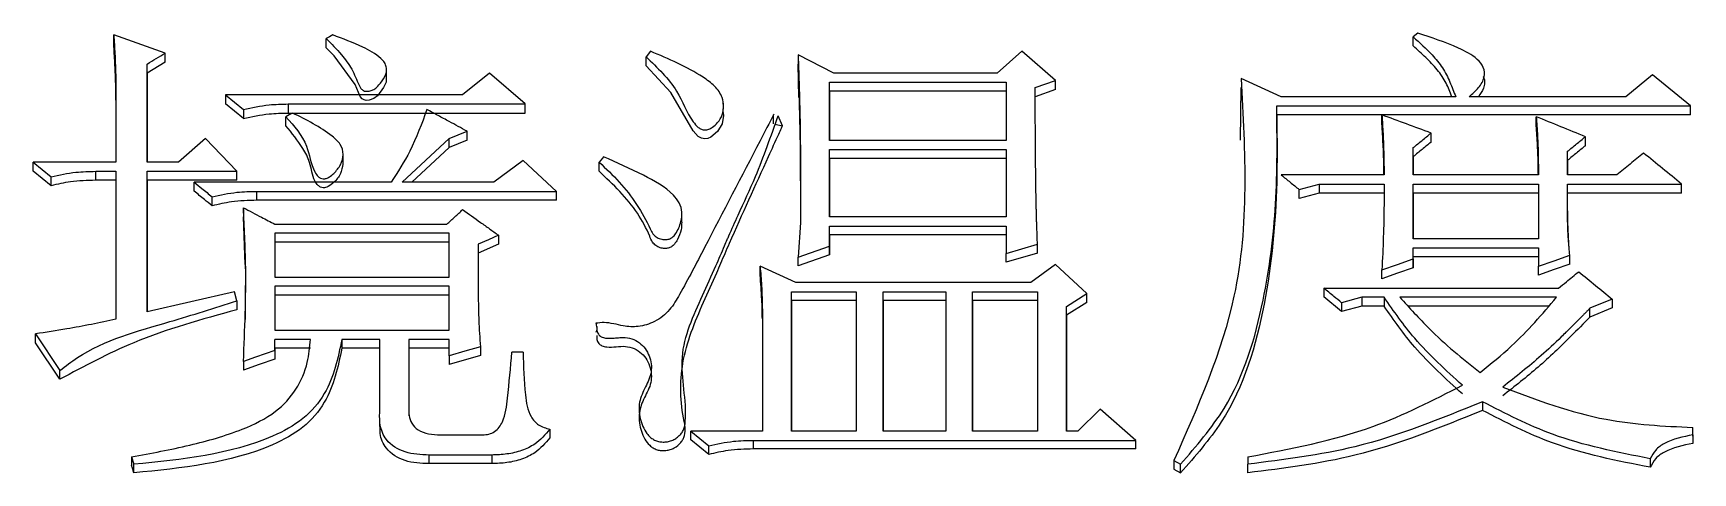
# Model space of a CAD drawing. Header units: millimetres. Extents: x 2003 to 4439, y 563 to 2285.
# Drawn here: x 2510.87 to 2518.9, y 2070.72 to 2072.84 of the extents above; entities that cross this region are included whole.
import ezdxf

# ---------------------------------------------------------------- set-up
doc = ezdxf.new("R2010")
doc.units = ezdxf.units.MM

msp = doc.modelspace()

# ---------------------------------------------------------------- linework, layer by layer
at = {"color": 7, "linetype": 'Continuous', "lineweight": 25}
for p, q in [((2511.5102, 2072.7483), (2511.2614, 2072.8361)), ((2511.2614, 2072.7918), (2511.2614, 2072.8361)), ((2517.5679, 2072.8449), (2517.5463, 2072.8273)), ((2512.2891, 2072.7743), (2512.2891, 2072.8186)), ((2513.8576, 2072.7571), (2513.836, 2072.7307)), ((2515.6533, 2072.7571), (2515.5343, 2072.6517)), ((2515.8155, 2072.6165), (2515.6533, 2072.7571)), ((2517.5463, 2072.7831), (2517.5463, 2072.8273)), ((2511.5102, 2072.7041), (2511.4237, 2072.6515)), ((2511.4237, 2072.2203), (2511.4237, 2072.6956)), ((2511.4237, 2072.6515), (2511.4237, 2072.6956)), ((2511.5102, 2072.7041), (2511.5102, 2072.7483)), ((2513.836, 2072.6866), (2513.836, 2072.7307)), ((2514.7446, 2072.6516), (2514.5715, 2072.7395)), ((2514.5715, 2072.7395), (2514.5715, 2072.6954)), ((2514.5756, 2072.534), (2514.5715, 2072.6954)), ((2517.8851, 2072.6791), (2517.8851, 2072.6795)), ((2511.4237, 2072.6515), (2511.4237, 2072.2203)), ((2512.5811, 2072.6162), (2512.5811, 2072.6606)), ((2513.0788, 2072.6516), (2512.9489, 2072.5461)), ((2513.2518, 2072.5021), (2513.0788, 2072.6516)), ((2514.723, 2072.6077), (2515.5775, 2072.6077)), ((2514.723, 2072.326), (2514.723, 2072.6077)), ((2514.723, 2072.5637), (2514.723, 2072.6077)), ((2515.5343, 2072.6517), (2514.7446, 2072.6516)), ((2515.5775, 2072.6077), (2515.5776, 2072.326)), ((2515.7182, 2072.5813), (2515.8155, 2072.6165)), ((2515.8155, 2072.5725), (2515.8155, 2072.6165)), ((2516.9081, 2072.5373), (2516.7134, 2072.6253)), ((2518.7038, 2072.6429), (2518.5739, 2072.5373)), ((2518.8876, 2072.4934), (2518.7038, 2072.6429)), ((2511.2723, 2072.5637), (2511.2723, 2072.2203)), ((2511.2723, 2072.5198), (2511.2723, 2072.5637)), ((2511.8023, 2072.5461), (2511.8888, 2072.4757)), ((2512.9489, 2072.5461), (2511.8023, 2072.5461)), ((2511.8023, 2072.5461), (2511.8023, 2072.5022)), ((2514.2092, 2072.5019), (2514.2092, 2072.513)), ((2514.723, 2072.5637), (2514.723, 2072.326)), ((2515.5776, 2072.5637), (2514.723, 2072.5637)), ((2515.8155, 2072.5725), (2515.7182, 2072.5374)), ((2516.7108, 2072.3266), (2516.7134, 2072.5813)), ((2517.7518, 2072.5373), (2516.9081, 2072.5373)), ((2518.5739, 2072.5373), (2517.8167, 2072.5373)), ((2511.8889, 2072.4319), (2511.8023, 2072.5022)), ((2511.8888, 2072.4757), (2511.8889, 2072.4319)), ((2512.0944, 2072.3968), (2512.0944, 2072.4405)), ((2512.1052, 2072.5021), (2513.2518, 2072.5021)), ((2512.1052, 2072.5021), (2512.1052, 2072.4583)), ((2512.1052, 2072.4583), (2513.2518, 2072.4583)), ((2513.2518, 2072.4583), (2513.2518, 2072.5021)), ((2514.2092, 2072.4691), (2514.2092, 2072.4789)), ((2514.4958, 2072.3968), (2514.4742, 2072.4449)), ((2516.8864, 2072.4933), (2518.8876, 2072.4934)), ((2516.8864, 2072.4495), (2516.8864, 2072.4933)), ((2518.8876, 2072.4495), (2516.8864, 2072.4495)), ((2517.3949, 2072.4056), (2517.3949, 2072.4493)), ((2518.1413, 2072.3968), (2518.1413, 2072.4405)), ((2518.8876, 2072.4495), (2518.8876, 2072.4934)), ((2512.884, 2072.3348), (2512.9706, 2072.3701)), ((2512.9706, 2072.3264), (2512.9706, 2072.3701)), ((2514.4591, 2072.4042), (2514.4958, 2072.3968)), ((2517.6328, 2072.3176), (2517.6328, 2072.3613)), ((2511.705, 2072.3348), (2511.5752, 2072.2203)), ((2511.8564, 2072.1762), (2511.705, 2072.3348)), ((2512.6569, 2072.1232), (2512.884, 2072.3348)), ((2512.884, 2072.2912), (2512.7035, 2072.1232)), ((2512.884, 2072.2912), (2512.884, 2072.3348)), ((2512.9706, 2072.3264), (2512.884, 2072.2912)), ((2515.5776, 2072.326), (2514.723, 2072.326)), ((2514.723, 2072.282), (2515.5776, 2072.282)), ((2514.723, 2071.9555), (2514.723, 2072.282)), ((2514.723, 2072.2384), (2514.723, 2072.282)), ((2515.5776, 2072.282), (2515.5776, 2071.9555)), ((2516.8881, 2072.2917), (2516.8881, 2072.3357)), ((2517.5463, 2072.1586), (2517.5463, 2072.2908)), ((2517.5463, 2072.2472), (2517.5463, 2072.2908)), ((2518.2927, 2072.1586), (2518.2927, 2072.2732)), ((2518.2927, 2072.2296), (2518.2927, 2072.2732)), ((2518.3792, 2072.3), (2518.3792, 2072.3437)), ((2510.872, 2072.2203), (2510.9586, 2072.1497)), ((2511.2723, 2072.2203), (2510.872, 2072.2203)), ((2511.5752, 2072.2203), (2511.4237, 2072.2203)), ((2512.371, 2072.2107), (2512.371, 2072.2545)), ((2513.241, 2072.2291), (2513.1004, 2072.1232)), ((2513.4033, 2072.0791), (2513.241, 2072.2291)), ((2513.6089, 2072.1769), (2513.6089, 2072.2203)), ((2514.723, 2072.2384), (2514.723, 2071.9555)), ((2515.5776, 2072.2384), (2514.723, 2072.2384)), ((2517.5463, 2072.2472), (2517.5463, 2072.1586)), ((2518.2927, 2072.2296), (2518.2927, 2072.1586)), ((2510.9586, 2072.1063), (2510.872, 2072.1768)), ((2510.9586, 2072.1063), (2510.9586, 2072.1497)), ((2511.1749, 2072.1762), (2511.2723, 2072.1762)), ((2511.1749, 2072.1327), (2511.1749, 2072.1762)), ((2511.2723, 2072.1327), (2511.1749, 2072.1327)), ((2511.2723, 2072.1762), (2511.2723, 2071.46)), ((2511.4237, 2072.1762), (2511.8564, 2072.1762)), ((2511.4237, 2071.4955), (2511.4237, 2072.1762)), ((2511.4237, 2072.1327), (2511.4237, 2072.1762)), ((2511.4237, 2072.1327), (2511.4237, 2071.4955)), ((2511.8564, 2072.1327), (2511.4237, 2072.1327)), ((2512.6028, 2072.1232), (2511.6509, 2072.1232)), ((2511.6509, 2072.0799), (2511.6509, 2072.1232)), ((2513.1004, 2072.1232), (2512.6569, 2072.1232)), ((2517.4057, 2072.1586), (2516.9081, 2072.1586)), ((2517.092, 2072.1144), (2517.4057, 2072.1144)), ((2517.092, 2072.1144), (2517.092, 2072.0711)), ((2518.1521, 2072.1586), (2517.5463, 2072.1586)), ((2517.5463, 2072.1144), (2518.1521, 2072.1144)), ((2517.5463, 2071.8495), (2517.5463, 2072.1144)), ((2517.5463, 2072.0711), (2517.5463, 2072.1144)), ((2518.1521, 2072.1144), (2518.1521, 2071.8495)), ((2518.5307, 2072.1586), (2518.2927, 2072.1586)), ((2518.2927, 2072.1144), (2518.8444, 2072.1145)), ((2511.7374, 2072.0094), (2511.7374, 2072.0526)), ((2511.9538, 2072.0791), (2513.4033, 2072.0791)), ((2511.9538, 2072.0358), (2511.9538, 2072.0791)), ((2513.4033, 2072.0358), (2511.9538, 2072.0358)), ((2513.4033, 2072.0358), (2513.4033, 2072.0791)), ((2516.9946, 2072.0447), (2516.9946, 2072.088)), ((2517.092, 2072.0711), (2516.9946, 2072.0447)), ((2517.4057, 2072.0711), (2517.092, 2072.0711)), ((2517.5463, 2072.0711), (2517.5463, 2071.8495)), ((2518.1521, 2072.0711), (2517.5463, 2072.0711)), ((2518.8444, 2072.0711), (2518.2927, 2072.0711)), ((2511.8889, 2071.9997), (2511.8889, 2071.9565)), ((2511.8977, 2071.7248), (2511.8889, 2071.9565)), ((2514.0097, 2071.9298), (2514.0097, 2071.9734)), ((2515.5776, 2071.9555), (2514.723, 2071.9555)), ((2512.0403, 2071.9202), (2512.8732, 2071.9202)), ((2512.0403, 2071.876), (2512.0403, 2071.6637)), ((2512.884, 2071.876), (2512.0403, 2071.876)), ((2512.0403, 2071.876), (2512.0403, 2071.833)), ((2512.8841, 2071.6637), (2512.884, 2071.876)), ((2514.5824, 2071.929), (2514.5715, 2071.7611)), ((2514.723, 2071.9114), (2515.5776, 2071.9114)), ((2514.723, 2071.8141), (2514.723, 2071.9114)), ((2514.723, 2071.8683), (2514.723, 2071.9114)), ((2515.5776, 2071.9114), (2515.5776, 2071.7788)), ((2512.0403, 2071.833), (2512.0403, 2071.6637)), ((2512.884, 2071.833), (2512.0403, 2071.833)), ((2513.122, 2071.8241), (2513.0247, 2071.78)), ((2513.0247, 2071.823), (2513.0247, 2071.5486)), ((2513.0247, 2071.823), (2513.0247, 2071.78)), ((2513.122, 2071.8672), (2513.122, 2071.8241)), ((2514.5715, 2071.7611), (2514.723, 2071.8141)), ((2514.723, 2071.8683), (2514.723, 2071.7712)), ((2515.5776, 2071.8683), (2514.723, 2071.8683)), ((2514.723, 2071.7712), (2514.723, 2071.8141)), ((2515.5776, 2071.7788), (2515.729, 2071.823)), ((2515.729, 2071.78), (2515.729, 2071.823)), ((2518.1521, 2071.8495), (2517.5463, 2071.8495)), ((2517.5463, 2071.8053), (2518.1521, 2071.8053)), ((2517.5463, 2071.7522), (2517.5463, 2071.8053)), ((2517.5463, 2071.7624), (2517.5463, 2071.8053)), ((2518.1521, 2071.8053), (2518.1521, 2071.7169)), ((2513.0247, 2071.78), (2513.0247, 2071.5486)), ((2514.5607, 2071.6372), (2514.3877, 2071.7168)), ((2514.3877, 2071.674), (2514.3877, 2071.7168)), ((2514.5716, 2071.7182), (2514.5715, 2071.7611)), ((2514.723, 2071.7712), (2514.5716, 2071.7182)), ((2515.729, 2071.78), (2515.5776, 2071.7358)), ((2515.5776, 2071.7358), (2515.5776, 2071.7788)), ((2515.8155, 2071.7257), (2515.6966, 2071.6372)), ((2515.967, 2071.5841), (2515.8155, 2071.7257)), ((2517.5463, 2071.7094), (2517.5463, 2071.7624)), ((2518.1521, 2071.7624), (2517.5463, 2071.7624)), ((2517.5463, 2071.7522), (2517.5463, 2071.7094)), ((2518.1521, 2071.674), (2518.1521, 2071.7169)), ((2518.3035, 2071.727), (2518.3035, 2071.7699)), ((2512.0403, 2071.6637), (2512.8841, 2071.6637)), ((2515.6966, 2071.6372), (2514.5607, 2071.6372)), ((2517.3949, 2071.6563), (2517.3949, 2071.6992)), ((2511.8456, 2071.5929), (2511.4237, 2071.4955)), ((2511.8564, 2071.5486), (2511.8456, 2071.5929)), ((2512.0403, 2071.6195), (2512.0403, 2071.4068)), ((2512.8841, 2071.6195), (2512.0403, 2071.6195)), ((2512.0403, 2071.6195), (2512.0403, 2071.5768)), ((2512.0403, 2071.5768), (2512.0403, 2071.4068)), ((2512.8841, 2071.5768), (2512.0403, 2071.5768)), ((2512.8841, 2071.4068), (2512.8841, 2071.6195)), ((2514.5391, 2071.5929), (2514.8528, 2071.5929)), ((2514.5391, 2070.9184), (2514.5391, 2071.5929)), ((2514.5391, 2071.5502), (2514.5391, 2071.5929)), ((2514.5391, 2071.5502), (2514.5391, 2070.9184)), ((2514.8528, 2071.5502), (2514.5391, 2071.5502)), ((2514.8528, 2071.5929), (2514.8528, 2070.9184)), ((2514.9826, 2071.5929), (2515.2855, 2071.5929)), ((2514.9826, 2070.9184), (2514.9826, 2071.5929)), ((2514.9826, 2071.5502), (2514.9826, 2071.5929)), ((2514.9826, 2071.5502), (2514.9826, 2070.9184)), ((2515.2855, 2071.5502), (2514.9826, 2071.5502)), ((2515.2855, 2071.5929), (2515.2855, 2070.9184)), ((2515.4153, 2071.5929), (2515.729, 2071.5929)), ((2515.4153, 2070.9184), (2515.4153, 2071.5929)), ((2515.4153, 2071.5503), (2515.4153, 2071.5929)), ((2515.4153, 2071.5503), (2515.4153, 2070.9184)), ((2515.729, 2071.5503), (2515.4153, 2071.5503)), ((2515.729, 2071.5929), (2515.729, 2070.9184)), ((2515.8696, 2071.5221), (2515.967, 2071.5841)), ((2515.967, 2071.5414), (2515.967, 2071.5841)), ((2517.1136, 2071.6106), (2518.2494, 2071.6106)), ((2517.1136, 2071.6106), (2517.1136, 2071.5679)), ((2517.2002, 2071.4972), (2517.1136, 2071.5679)), ((2517.2975, 2071.5664), (2517.2002, 2071.5398)), ((2517.4057, 2071.5664), (2517.2975, 2071.5664)), ((2517.2975, 2071.5664), (2517.2975, 2071.5237)), ((2517.4057, 2071.5664), (2517.4057, 2071.5237)), ((2518.2386, 2071.5664), (2517.4814, 2071.5664)), ((2518.5091, 2071.5575), (2518.4009, 2071.5132)), ((2518.5091, 2071.5575), (2518.5091, 2071.5149)), ((2511.8564, 2071.5486), (2511.8564, 2071.506)), ((2514.3985, 2071.4618), (2514.3985, 2071.5044)), ((2515.967, 2071.5414), (2515.8696, 2071.4795)), ((2515.8696, 2071.4795), (2515.8696, 2071.5221)), ((2517.2002, 2071.5398), (2517.2002, 2071.4972)), ((2517.2975, 2071.5237), (2517.2002, 2071.4972)), ((2517.4057, 2071.5237), (2517.2975, 2071.5237)), ((2518.2019, 2071.5237), (2517.5215, 2071.5237)), ((2518.5091, 2071.5149), (2518.4009, 2071.4707)), ((2518.4009, 2071.4707), (2518.4009, 2071.5132)), ((2510.8829, 2071.3891), (2511.0016, 2071.2121)), ((2510.8829, 2071.3467), (2510.8829, 2071.3891)), ((2512.0403, 2071.4068), (2512.8841, 2071.4068)), ((2511.0016, 2071.1699), (2510.8829, 2071.3467)), ((2512.2134, 2071.3625), (2512.0403, 2071.3625)), ((2512.0403, 2071.3093), (2512.0403, 2071.3625)), ((2512.0403, 2071.3201), (2512.0403, 2071.3625)), ((2512.0403, 2071.3201), (2512.0403, 2071.267)), ((2512.2134, 2071.3201), (2512.0403, 2071.3201)), ((2512.0403, 2071.3093), (2512.0403, 2071.267)), ((2512.5487, 2071.3625), (2512.3648, 2071.3625)), ((2512.3648, 2071.3625), (2512.3648, 2071.3201)), ((2512.5487, 2071.3201), (2512.3648, 2071.3201)), ((2512.5487, 2071.0251), (2512.5487, 2071.3625)), ((2512.8841, 2071.3625), (2512.6893, 2071.3625)), ((2512.6893, 2071.3625), (2512.6893, 2071.034)), ((2512.6893, 2071.3625), (2512.6893, 2071.3201)), ((2512.6893, 2071.3201), (2512.6893, 2070.992)), ((2512.8841, 2071.3201), (2512.6893, 2071.3201)), ((2512.8841, 2071.2827), (2512.8841, 2071.3625)), ((2513.0355, 2071.327), (2513.0355, 2071.2847)), ((2511.8889, 2071.256), (2511.8889, 2071.2138)), ((2513.0355, 2071.2847), (2512.8841, 2071.2404)), ((2512.8841, 2071.2827), (2512.8841, 2071.2404)), ((2513.241, 2071.3004), (2513.1869, 2071.3004)), ((2511.0016, 2071.1699), (2511.0016, 2071.2121)), ((2516.0319, 2071.0251), (2515.9237, 2070.9184)), ((2516.205, 2070.8739), (2516.0319, 2071.0251)), ((2517.8817, 2071.0607), (2517.8817, 2071.0188)), ((2512.5471, 2070.9833), (2512.5471, 2070.9412)), ((2513.3709, 2070.9273), (2513.3709, 2070.8855)), ((2514.0523, 2070.9184), (2514.1389, 2070.8472)), ((2514.3985, 2070.9184), (2514.0523, 2070.9184)), ((2514.8528, 2070.9184), (2514.5391, 2070.9184)), ((2515.2855, 2070.9184), (2514.9826, 2070.9184)), ((2515.729, 2070.9184), (2515.4153, 2070.9184)), ((2515.9237, 2070.9184), (2515.8696, 2070.9184)), ((2518.8985, 2070.9006), (2518.8985, 2070.9362)), ((2518.8985, 2070.8944), (2518.8985, 2070.9362)), ((2512.8408, 2070.9006), (2513.0463, 2070.9006)), ((2514.1389, 2070.8055), (2514.0523, 2070.8766)), ((2514.1389, 2070.8055), (2514.1389, 2070.8472)), ((2514.3552, 2070.8739), (2516.205, 2070.8739)), ((2514.3552, 2070.8322), (2514.3552, 2070.8739)), ((2516.205, 2070.8322), (2514.3552, 2070.8322)), ((2516.205, 2070.8322), (2516.205, 2070.8739)), ((2518.8985, 2070.9006), (2518.8985, 2070.8589)), ((2511.348, 2070.7938), (2511.3588, 2070.7582)), ((2511.348, 2070.7938), (2511.348, 2070.7522)), ((2511.3588, 2070.7166), (2511.3588, 2070.7582)), ((2513.0896, 2070.8027), (2512.7867, 2070.8027)), ((2512.7867, 2070.7611), (2512.7867, 2070.8027)), ((2513.0896, 2070.7611), (2512.7867, 2070.7611)), ((2513.0896, 2070.8027), (2513.0896, 2070.7611)), ((2516.3888, 2070.7761), (2516.4213, 2070.7582)), ((2516.3888, 2070.7761), (2516.3888, 2070.7344)), ((2516.4213, 2070.7166), (2516.4213, 2070.7582)), ((2516.7458, 2070.7939), (2516.7458, 2070.7583)), ((2516.7458, 2070.7167), (2516.7458, 2070.7583)), ((2518.693, 2070.785), (2518.693, 2070.7433)), ((2516.3889, 2070.7344), (2516.4213, 2070.7166))]:
    msp.add_line(p, q, dxfattribs=at)
at = {"color": 7, "linetype": 'Continuous', "lineweight": 25, "flags": 128}
for points in [[(2512.3215, 2072.8361), (2512.3053, 2072.8273), (2512.2891, 2072.8186)], [(2512.5799, 2072.6163), (2512.5796, 2072.6084), (2512.5666, 2072.5817), (2512.5369, 2072.5419), (2512.5192, 2072.5284), (2512.4975, 2072.5205), (2512.4827, 2072.5196), (2512.472, 2072.5219), (2512.4628, 2072.5275), (2512.4537, 2072.5386), (2512.4284, 2072.5965), (2512.3273, 2072.7359), (2512.2891, 2072.7743), (2512.2891, 2072.7743)], [(2514.2076, 2072.4678), (2514.2111, 2072.4467), (2514.2044, 2072.4059), (2514.1822, 2072.3684), (2514.1498, 2072.3412), (2514.1352, 2072.3349), (2514.1204, 2072.3327), (2514.104, 2072.3363), (2514.0888, 2072.3453), (2514.0645, 2072.372), (2513.9554, 2072.5571), (2513.836, 2072.6866), (2513.836, 2072.6866)], [(2512.1268, 2072.4581), (2512.1106, 2072.4493), (2512.0944, 2072.4405)], [(2514.4525, 2072.4055), (2514.4525, 2072.4252), (2514.4525, 2072.4373), (2514.4525, 2072.4493)], [(2510.872, 2072.1768), (2510.872, 2072.1876), (2510.872, 2072.1985), (2510.872, 2072.2094), (2510.872, 2072.2203)], [(2513.6305, 2072.2468), (2513.625, 2072.24), (2513.6169, 2072.2302), (2513.6088, 2072.2203)], [(2511.8564, 2072.1327), (2511.8564, 2072.1437), (2511.8564, 2072.1599), (2511.8564, 2072.1762)], [(2516.9946, 2072.088), (2517.0433, 2072.1012), (2517.092, 2072.1144)], [(2518.8444, 2072.0711), (2518.8444, 2072.0928), (2518.8444, 2072.1145)], [(2513.122, 2071.8672), (2513.0734, 2071.8451), (2513.0247, 2071.823)], [(2517.3949, 2071.6992), (2517.4706, 2071.7257), (2517.5463, 2071.7522)], [(2517.5463, 2071.7094), (2517.4706, 2071.6829), (2517.3949, 2071.6563)], [(2518.1521, 2071.7169), (2518.2278, 2071.7434), (2518.3035, 2071.7699)], [(2518.3035, 2071.727), (2518.2278, 2071.7005), (2518.1521, 2071.674)], [(2512.0403, 2071.3093), (2511.9937, 2071.2929), (2511.9471, 2071.2765), (2511.8889, 2071.256)], [(2513.0355, 2071.327), (2512.9598, 2071.3048), (2512.8841, 2071.2827)], [(2512.0403, 2071.267), (2511.9646, 2071.2404), (2511.8889, 2071.2138)], [(2514.0523, 2070.8766), (2514.0523, 2070.8871), (2514.0523, 2070.8975), (2514.0523, 2070.908), (2514.0523, 2070.9184)]]:
    msp.add_lwpolyline(points, dxfattribs=at)
at = {"color": 7, "linetype": 'Continuous', "lineweight": 25}
for points, knots in [([(2511.2614, 2072.8361), (2511.2635, 2072.8057), (2511.2677, 2072.7452), (2511.271, 2072.6543), (2511.2718, 2072.5939), (2511.2723, 2072.5637)], [0, 0, 0, 0, 0.33558, 0.667724, 1, 1, 1, 1]), ([(2512.2891, 2072.8186), (2512.3142, 2072.7932), (2512.3597, 2072.747), (2512.4163, 2072.6723), (2512.4377, 2072.6145), (2512.4545, 2072.5801), (2512.4634, 2072.5696), (2512.4754, 2072.564), (2512.4896, 2072.5627), (2512.5066, 2072.566), (2512.5271, 2072.5756), (2512.5499, 2072.5991), (2512.5691, 2072.6269), (2512.5827, 2072.6571), (2512.5811, 2072.6813), (2512.5717, 2072.7041), (2512.5369, 2072.7414), (2512.4512, 2072.7868), (2512.37, 2072.8177), (2512.3215, 2072.8361)], [0, 0, 0, 0, 0.133739, 0.243051, 0.352533, 0.371712, 0.391103, 0.40333, 0.418292, 0.440552, 0.463875, 0.498841, 0.561321, 0.592898, 0.624761, 0.654015, 0.68757, 0.813379, 1, 1, 1, 1]), ([(2517.8167, 2072.5373), (2517.8326, 2072.5512), (2517.8638, 2072.5786), (2517.894, 2072.6282), (2517.8898, 2072.6813), (2517.8452, 2072.7335), (2517.7354, 2072.7904), (2517.6345, 2072.8232), (2517.5679, 2072.8449)], [0, 0, 0, 0, 0.119334, 0.235111, 0.326467, 0.420991, 0.617683, 1, 1, 1, 1]), ([(2511.2723, 2072.5198), (2511.2719, 2072.5503), (2511.2713, 2072.611), (2511.2674, 2072.7016), (2511.2634, 2072.7618), (2511.2614, 2072.7918)], [0, 0, 0, 0, 0.335994, 0.667926, 1, 1, 1, 1]), ([(2513.836, 2072.7307), (2513.891, 2072.6781), (2513.9884, 2072.5849), (2514.0351, 2072.4511), (2514.0828, 2072.3921), (2514.1031, 2072.3794), (2514.1212, 2072.375), (2514.1404, 2072.3793), (2514.1618, 2072.3915), (2514.1862, 2072.414), (2514.2071, 2072.4485), (2514.2132, 2072.491), (2514.2056, 2072.5407), (2514.1695, 2072.5911), (2514.056, 2072.6734), (2513.9455, 2072.72), (2513.8576, 2072.7571)], [0, 0, 0, 0, 0.207454, 0.367231, 0.400729, 0.416588, 0.431291, 0.448091, 0.466661, 0.497247, 0.538505, 0.578637, 0.620092, 0.68235, 0.74713, 1, 1, 1, 1]), ([(2517.5463, 2072.8273), (2517.5776, 2072.7988), (2517.629, 2072.7519), (2517.6904, 2072.6788), (2517.7244, 2072.6087), (2517.7427, 2072.5611), (2517.7518, 2072.5373)], [0, 0, 0, 0, 0.3455083, 0.5661755, 0.7836827, 1, 1, 1, 1]), ([(2517.7331, 2072.5373), (2517.7247, 2072.5593), (2517.707, 2072.6053), (2517.6638, 2072.6695), (2517.6071, 2072.7277), (2517.5666, 2072.7646), (2517.5463, 2072.7831)], [0, 0, 0, 0, 0.230715, 0.483743, 0.741016, 1, 1, 1, 1]), ([(2511.4237, 2072.6956), (2511.4381, 2072.7044), (2511.467, 2072.7219), (2511.4958, 2072.7395), (2511.5102, 2072.7483)], [0, 0, 0, 0, 0.499999, 1, 1, 1, 1]), ([(2514.5715, 2072.7395), (2514.5717, 2072.7352), (2514.5719, 2072.7288), (2514.5723, 2072.7181), (2514.5726, 2072.7075), (2514.5731, 2072.6946), (2514.5735, 2072.6818), (2514.5739, 2072.669), (2514.5744, 2072.6561), (2514.5749, 2072.639), (2514.5756, 2072.6176), (2514.5764, 2072.5919), (2514.5772, 2072.5662), (2514.5786, 2072.5149), (2514.5801, 2072.4549), (2514.5811, 2072.3949), (2514.5815, 2072.3648), (2514.5818, 2072.3434), (2514.582, 2072.322), (2514.5823, 2072.2962), (2514.5825, 2072.2705), (2514.5826, 2072.2447), (2514.5827, 2072.219), (2514.5828, 2072.1932), (2514.5829, 2072.1674), (2514.5829, 2072.1417), (2514.5829, 2072.1202), (2514.5829, 2072.103), (2514.5829, 2072.0901), (2514.5828, 2072.0772), (2514.5828, 2072.0643), (2514.5828, 2072.0514), (2514.5827, 2072.0385), (2514.5827, 2072.0256), (2514.5827, 2072.0127), (2514.5826, 2071.9998), (2514.5826, 2071.9869), (2514.5825, 2071.9762), (2514.5825, 2071.9676), (2514.5825, 2071.9611), (2514.5825, 2071.9547), (2514.5824, 2071.9482), (2514.5824, 2071.9428), (2514.5824, 2071.9364), (2514.5824, 2071.9322), (2514.5824, 2071.929)], [0, 0, 0, 0, 0.015876, 0.023814, 0.03969, 0.055566, 0.071442, 0.087319, 0.103195, 0.119071, 0.150823, 0.182575, 0.214327, 0.246079, 0.373089, 0.436594, 0.468346, 0.484222, 0.515974, 0.547726, 0.579478, 0.611231, 0.642983, 0.674735, 0.706487, 0.738239, 0.769992, 0.785868, 0.801744, 0.81762, 0.833496, 0.849372, 0.865248, 0.881124, 0.897, 0.912876, 0.928753, 0.944629, 0.952567, 0.960505, 0.968443, 0.976381, 0.984319, 0.988288, 1, 1, 1, 1]), ([(2516.7134, 2072.6253), (2516.7332, 2072.2696), (2516.7687, 2071.633), (2516.5051, 2071.0384), (2516.3888, 2070.7761)], [0, 0, 0, 0, 0.558854, 1, 1, 1, 1]), ([(2517.885, 2072.6351), (2517.8851, 2072.6349), (2517.8907, 2072.6262), (2517.8927, 2072.6058), (2517.8863, 2072.5716), (2517.8713, 2072.5505), (2517.8619, 2072.5373)], [0, 0, 0, 0, 0.004948, 0.290828, 0.556079, 1, 1, 1, 1]), ([(2514.5756, 2072.5612), (2514.5756, 2072.5612), (2514.5756, 2072.5612), (2514.5756, 2072.5581), (2514.5775, 2072.4767), (2514.5811, 2072.3184), (2514.5822, 2072.1481), (2514.5824, 2072.0526), (2514.5824, 2071.9885), (2514.5824, 2071.9656), (2514.5825, 2071.9629), (2514.5825, 2071.9616)], [0, 0, 0, 0, 0.001371, 0.007493, 0.026011, 0.457333, 0.67247, 0.82057, 0.918915, 0.95847, 1, 1, 1, 1]), ([(2515.729, 2071.823), (2515.7289, 2071.8271), (2515.7284, 2071.8394), (2515.7277, 2071.8599), (2515.7268, 2071.8845), (2515.7261, 2071.9051), (2515.7255, 2071.9215), (2515.7251, 2071.9338), (2515.7248, 2071.9461), (2515.7244, 2071.9584), (2515.7241, 2071.9707), (2515.7238, 2071.983), (2515.7235, 2071.9953), (2515.723, 2072.0199), (2515.7213, 2072.106), (2515.7199, 2072.2044), (2515.7193, 2072.2904), (2515.7192, 2072.3149), (2515.7191, 2072.3272), (2515.719, 2072.3395), (2515.719, 2072.3518), (2515.7189, 2072.364), (2515.7188, 2072.3763), (2515.7188, 2072.3886), (2515.7187, 2072.4009), (2515.7187, 2072.4131), (2515.7186, 2072.4254), (2515.7186, 2072.4377), (2515.7186, 2072.45), (2515.7185, 2072.4622), (2515.7185, 2072.4724), (2515.7185, 2072.4806), (2515.7184, 2072.4868), (2515.7184, 2072.4929), (2515.7184, 2072.499), (2515.7184, 2072.5052), (2515.7184, 2072.5113), (2515.7183, 2072.5174), (2515.7183, 2072.5235), (2515.7183, 2072.5297), (2515.7183, 2072.5358), (2515.7183, 2072.5419), (2515.7183, 2072.5481), (2515.7182, 2072.5542), (2515.7182, 2072.5603), (2515.7182, 2072.5665), (2515.7182, 2072.5735), (2515.7182, 2072.5784), (2515.7182, 2072.5813)], [0, 0, 0, 0, 0.016204, 0.048613, 0.081022, 0.11343, 0.129634, 0.145839, 0.162043, 0.178247, 0.194452, 0.210656, 0.22686, 0.243065, 0.307882, 0.567153, 0.631971, 0.648175, 0.664379, 0.680583, 0.696788, 0.712992, 0.729196, 0.745401, 0.761605, 0.777809, 0.794014, 0.810218, 0.826422, 0.842626, 0.858831, 0.866933, 0.875035, 0.883137, 0.891239, 0.899342, 0.907444, 0.915546, 0.923648, 0.93175, 0.939852, 0.947954, 0.956057, 0.964159, 0.972261, 0.980363, 0.988465, 1, 1, 1, 1]), ([(2511.8888, 2072.4757), (2511.9299, 2072.4847), (2512.0011, 2072.5002), (2512.0742, 2072.5015), (2512.1052, 2072.5021)], [0, 0, 0, 0, 0.576873, 1, 1, 1, 1]), ([(2511.8889, 2072.4319), (2511.9299, 2072.4409), (2512.0011, 2072.4564), (2512.0742, 2072.4577), (2512.1052, 2072.4583)], [0, 0, 0, 0, 0.576909, 1, 1, 1, 1]), ([(2512.0944, 2072.4405), (2512.1339, 2072.3954), (2512.2038, 2072.3155), (2512.2143, 2072.2033), (2512.2463, 2072.1534), (2512.2613, 2072.1425), (2512.2753, 2072.1384), (2512.2906, 2072.1416), (2512.3083, 2072.1509), (2512.3338, 2072.1714), (2512.3602, 2072.2073), (2512.3765, 2072.2573), (2512.3603, 2072.3095), (2512.2777, 2072.383), (2512.1937, 2072.4248), (2512.1268, 2072.4581)], [0, 0, 0, 0, 0.206756, 0.36622, 0.399315, 0.414903, 0.42938, 0.446247, 0.465285, 0.496864, 0.558757, 0.621691, 0.682799, 0.747419, 1, 1, 1, 1]), ([(2512.7758, 2072.4757), (2512.7513, 2072.4072), (2512.7072, 2072.2843), (2512.6348, 2072.1727), (2512.6028, 2072.1232)], [0, 0, 0, 0, 0.557248, 1, 1, 1, 1]), ([(2512.9706, 2072.3701), (2512.9418, 2072.3857), (2512.8949, 2072.4112), (2512.83, 2072.4464), (2512.7939, 2072.466), (2512.7758, 2072.4757)], [0, 0, 0, 0, 0.444073, 0.722036, 1, 1, 1, 1]), ([(2514.4543, 2072.4529), (2514.4321, 2072.4099), (2514.3207, 2072.1947), (2514.169, 2071.9033), (2514.0268, 2071.6295), (2513.954, 2071.5033), (2513.8838, 2071.4463), (2513.802, 2071.421), (2513.7178, 2071.4258), (2513.6511, 2071.4482), (2513.6061, 2071.4423), (2513.5925, 2071.4405)], [0, 0, 0, 0, 0.102062, 0.510275, 0.689515, 0.750609, 0.812535, 0.866745, 0.912849, 0.973626, 1, 1, 1, 1]), ([(2513.598, 2071.4245), (2513.5974, 2071.4183), (2513.5963, 2071.4056), (2513.6031, 2071.3907), (2513.6113, 2071.3808), (2513.6225, 2071.373), (2513.6467, 2071.3665), (2513.6773, 2071.3687), (2513.7052, 2071.3708), (2513.7336, 2071.3723), (2513.7675, 2071.3672), (2513.8047, 2071.3478), (2513.8336, 2071.3186), (2513.8523, 2071.2831), (2513.8622, 2071.2446), (2513.8626, 2071.1921), (2513.8329, 2071.132), (2513.7981, 2071.0593), (2513.8043, 2070.9788), (2513.8269, 2070.9213), (2513.8546, 2070.8899), (2513.872, 2070.8772), (2513.8916, 2070.869), (2513.9127, 2070.8654), (2513.9344, 2070.8659), (2513.9555, 2070.8707), (2513.9753, 2070.8799), (2513.9929, 2070.8926), (2514.0075, 2070.9078), (2514.022, 2070.9312), (2514.0384, 2071.0566), (2513.9733, 2071.2789), (2514.0879, 2071.5282), (2514.1677, 2071.7026), (2514.206, 2071.7937), (2514.2268, 2071.8419), (2514.2484, 2071.8911), (2514.2938, 2071.9926), (2514.3836, 2072.1832), (2514.44, 2072.3461), (2514.4742, 2072.4449)], [0, 0, 0, 0, 0.0074279, 0.0151088, 0.018668, 0.0222618, 0.0303146, 0.0455372, 0.055335, 0.060934, 0.0765041, 0.0919131, 0.1068343, 0.1230066, 0.1386606, 0.1541664, 0.1852101, 0.2165399, 0.2480608, 0.27952, 0.2881035, 0.2959962, 0.3035999, 0.3113608, 0.3192842, 0.3270087, 0.3349183, 0.3433715, 0.3513163, 0.3590478, 0.3751738, 0.500216, 0.6249565, 0.6874438, 0.7294723, 0.7423687, 0.7498533, 0.7933768, 0.8747081, 1, 1, 1, 1]), ([(2516.4213, 2070.7582), (2516.4969, 2070.8457), (2516.6982, 2071.0788), (2516.8283, 2071.5263), (2516.8914, 2072.0202), (2516.8881, 2072.3349), (2516.8864, 2072.4933)], [0, 0, 0, 0, 0.180534, 0.481185, 0.738841, 1, 1, 1, 1]), ([(2516.8864, 2072.4495), (2516.8876, 2072.3409), (2516.8911, 2072.0351), (2516.8441, 2071.5326), (2516.6997, 2071.0345), (2516.4915, 2070.7967), (2516.4213, 2070.7166)], [0, 0, 0, 0, 0.179534, 0.505448, 0.833516, 1, 1, 1, 1]), ([(2517.3949, 2072.4493), (2517.3969, 2072.4186), (2517.401, 2072.3548), (2517.4043, 2072.2579), (2517.4052, 2072.1917), (2517.4057, 2072.1586)], [0, 0, 0, 0, 0.317979, 0.65893, 1, 1, 1, 1]), ([(2517.6328, 2072.3613), (2517.5932, 2072.376), (2517.5139, 2072.4053), (2517.4345, 2072.4347), (2517.3949, 2072.4493)], [0, 0, 0, 0, 0.499999, 1, 1, 1, 1]), ([(2518.1413, 2072.4405), (2518.1435, 2072.4098), (2518.1482, 2072.3475), (2518.151, 2072.2534), (2518.1517, 2072.1902), (2518.1521, 2072.1586)], [0, 0, 0, 0, 0.328217, 0.664033, 1, 1, 1, 1]), ([(2518.3792, 2072.3437), (2518.3396, 2072.3598), (2518.2602, 2072.3921), (2518.1809, 2072.4244), (2518.1413, 2072.4405)], [0, 0, 0, 0, 0.499999, 1, 1, 1, 1]), ([(2512.3702, 2072.2113), (2512.3672, 2072.1954), (2512.3611, 2072.1627), (2512.3321, 2072.1262), (2512.3055, 2072.1051), (2512.287, 2072.0973), (2512.2741, 2072.0954), (2512.2613, 2072.0991), (2512.2463, 2072.11), (2512.2206, 2072.1487), (2512.2166, 2072.2149), (2512.168, 2072.3054), (2512.1233, 2072.361), (2512.0944, 2072.3968)], [0, 0, 0, 0, 0.095128, 0.195269, 0.259874, 0.283272, 0.304509, 0.327952, 0.353183, 0.406729, 0.590525, 0.736094, 1, 1, 1, 1]), ([(2513.598, 2071.382), (2513.5974, 2071.3752), (2513.5962, 2071.3616), (2513.6043, 2071.346), (2513.6138, 2071.3362), (2513.6266, 2071.329), (2513.6682, 2071.3213), (2513.7209, 2071.3347), (2513.7799, 2071.3204), (2513.8158, 2071.2963), (2513.8422, 2071.2632), (2513.8576, 2071.2249), (2513.8637, 2071.1843), (2513.8567, 2071.1308), (2513.8213, 2071.0736), (2513.7966, 2070.9972), (2513.8074, 2070.9302), (2513.828, 2070.8808), (2513.8486, 2070.8533), (2513.8697, 2070.8366), (2513.889, 2070.8278), (2513.9102, 2070.8237), (2513.9321, 2070.8243), (2513.9534, 2070.8286), (2513.9798, 2070.8395), (2514.0012, 2070.8576), (2514.0159, 2070.8795), (2514.0254, 2070.9044), (2514.027, 2070.9341), (2514.0007, 2071.0486), (2513.9958, 2071.2603), (2514.0915, 2071.4956), (2514.1718, 2071.6681), (2514.2117, 2071.7641), (2514.294, 2071.9525), (2514.382, 2072.1446), (2514.4655, 2072.33), (2514.4873, 2072.3782), (2514.4932, 2072.3912), (2514.495, 2072.3951), (2514.4956, 2072.3963), (2514.4958, 2072.3968)], [0, 0, 0, 0, 0.008085, 0.016221, 0.019867, 0.023654, 0.032469, 0.065042, 0.081049, 0.097297, 0.112813, 0.129538, 0.145843, 0.161707, 0.193334, 0.223699, 0.255644, 0.272362, 0.286987, 0.295007, 0.302602, 0.310243, 0.318391, 0.32629, 0.333943, 0.349774, 0.357157, 0.364655, 0.381079, 0.392053, 0.505047, 0.628846, 0.690714, 0.73105, 0.752554, 0.935292, 0.9824, 0.994888, 0.998366, 0.999414, 1, 1, 1, 1]), ([(2517.4049, 2072.1586), (2517.4047, 2072.1753), (2517.4039, 2072.2248), (2517.4012, 2072.3072), (2517.397, 2072.3728), (2517.3949, 2072.4056)], [0, 0, 0, 0, 0.202528, 0.601166, 1, 1, 1, 1]), ([(2517.5463, 2072.2908), (2517.5607, 2072.3026), (2517.5896, 2072.3261), (2517.6184, 2072.3495), (2517.6328, 2072.3613)], [0, 0, 0, 0, 0.500001, 1, 1, 1, 1]), ([(2518.1515, 2072.1586), (2518.1513, 2072.175), (2518.1507, 2072.223), (2518.1482, 2072.3024), (2518.1436, 2072.3653), (2518.1413, 2072.3968)], [0, 0, 0, 0, 0.2065, 0.603092, 1, 1, 1, 1]), ([(2517.6328, 2072.3176), (2517.6184, 2072.3059), (2517.5896, 2072.2824), (2517.5607, 2072.259), (2517.5463, 2072.2472)], [0, 0, 0, 0, 0.499998, 1, 1, 1, 1]), ([(2518.2927, 2072.2732), (2518.3071, 2072.2849), (2518.336, 2072.3084), (2518.3648, 2072.3319), (2518.3792, 2072.3437)], [0, 0, 0, 0, 0.500001, 1, 1, 1, 1]), ([(2518.3792, 2072.3), (2518.3648, 2072.2883), (2518.336, 2072.2648), (2518.3071, 2072.2414), (2518.2927, 2072.2296)], [0, 0, 0, 0, 0.499998, 1, 1, 1, 1]), ([(2513.6089, 2072.2203), (2513.6424, 2072.1891), (2513.7438, 2072.0945), (2513.8232, 2071.9715), (2513.8669, 2071.8749), (2513.8843, 2071.8576), (2513.9056, 2071.8477), (2513.9275, 2071.8444), (2513.9476, 2071.8474), (2513.9653, 2071.857), (2513.9885, 2071.8844), (2514.005, 2071.9266), (2514.0128, 2071.9788), (2513.9992, 2072.0247), (2513.9432, 2072.0939), (2513.8126, 2072.165), (2513.6949, 2072.2179), (2513.6305, 2072.2468)], [0, 0, 0, 0, 0.118686, 0.359193, 0.382947, 0.402076, 0.42122, 0.441112, 0.455767, 0.470498, 0.490907, 0.5484, 0.590659, 0.633123, 0.67426, 0.821854, 1, 1, 1, 1]), ([(2518.6605, 2072.2644), (2518.6389, 2072.2467), (2518.5956, 2072.2115), (2518.5523, 2072.1762), (2518.5307, 2072.1586)], [0, 0, 0, 0, 0.500001, 1, 1, 1, 1]), ([(2518.8444, 2072.1145), (2518.8137, 2072.1394), (2518.7524, 2072.1894), (2518.6911, 2072.2394), (2518.6605, 2072.2644)], [0, 0, 0, 0, 0.5, 1, 1, 1, 1]), ([(2510.9586, 2072.1497), (2510.9983, 2072.1585), (2511.0695, 2072.1742), (2511.1426, 2072.1756), (2511.1749, 2072.1762)], [0, 0, 0, 0, 0.558835, 1, 1, 1, 1]), ([(2511.1749, 2072.1327), (2511.1338, 2072.1317), (2511.0606, 2072.1298), (2510.9897, 2072.1135), (2510.9586, 2072.1063)], [0, 0, 0, 0, 0.561085, 1, 1, 1, 1]), ([(2511.6509, 2072.1232), (2511.6632, 2072.1132), (2511.6838, 2072.0964), (2511.7127, 2072.0728), (2511.7292, 2072.0594), (2511.7374, 2072.0526)], [0, 0, 0, 0, 0.428346, 0.714167, 1, 1, 1, 1]), ([(2514.0083, 2071.9301), (2514.008, 2071.9178), (2514.0072, 2071.8886), (2513.9923, 2071.853), (2513.9759, 2071.8253), (2513.9606, 2071.8107), (2513.9439, 2071.8035), (2513.9247, 2071.8016), (2513.9033, 2071.8055), (2513.8821, 2071.8161), (2513.8643, 2071.8356), (2513.842, 2071.891), (2513.7977, 2071.9777), (2513.7099, 2072.0808), (2513.6427, 2072.1447), (2513.6089, 2072.1768)], [0, 0, 0, 0, 0.057101, 0.13521, 0.173824, 0.203318, 0.226795, 0.250194, 0.283282, 0.316665, 0.350268, 0.398201, 0.589427, 0.793058, 1, 1, 1, 1]), ([(2516.9081, 2072.1586), (2516.9225, 2072.1468), (2516.9514, 2072.1233), (2516.9802, 2072.0997), (2516.9946, 2072.088)], [0, 0, 0, 0, 0.499999, 1, 1, 1, 1]), ([(2517.4057, 2072.1144), (2517.4055, 2072.0813), (2517.4052, 2071.9956), (2517.4024, 2071.8572), (2517.3974, 2071.7518), (2517.3949, 2071.6992)], [0, 0, 0, 0, 0.2395488, 0.6196988, 1, 1, 1, 1]), ([(2518.3035, 2071.7699), (2518.3011, 2071.7951), (2518.2981, 2071.8266), (2518.296, 2071.8613), (2518.2953, 2071.8739), (2518.2948, 2071.8834), (2518.2944, 2071.8929), (2518.294, 2071.9023), (2518.2936, 2071.915), (2518.2932, 2071.9276), (2518.2929, 2071.9402), (2518.2927, 2071.9497), (2518.2925, 2071.9591), (2518.2924, 2071.9686), (2518.2923, 2071.9781), (2518.2922, 2071.9907), (2518.2921, 2072.0033), (2518.2921, 2072.0159), (2518.2921, 2072.0254), (2518.2921, 2072.0349), (2518.2921, 2072.0443), (2518.2922, 2072.0538), (2518.2922, 2072.0633), (2518.2923, 2072.0712), (2518.2924, 2072.079), (2518.2924, 2072.0853), (2518.2925, 2072.0917), (2518.2925, 2072.0964), (2518.2926, 2072.1011), (2518.2926, 2072.1071), (2518.2927, 2072.1116), (2518.2927, 2072.1144)], [0, 0, 0, 0, 0.2197284, 0.2746588, 0.3021238, 0.3295888, 0.3570537, 0.3845187, 0.4119837, 0.4669139, 0.4943788, 0.5218438, 0.5493087, 0.5767736, 0.6042386, 0.6317035, 0.6866335, 0.7140984, 0.7415633, 0.7690282, 0.7964931, 0.8239581, 0.851423, 0.8788879, 0.8926203, 0.9200852, 0.9338177, 0.9475502, 0.9612826, 0.9750151, 1, 1, 1, 1]), ([(2511.7374, 2072.0094), (2511.7249, 2072.0195), (2511.7043, 2072.0364), (2511.6754, 2072.0599), (2511.6591, 2072.0732), (2511.6509, 2072.0799)], [0, 0, 0, 0, 0.432886, 0.7164419, 1, 1, 1, 1]), ([(2511.7374, 2072.0526), (2511.7772, 2072.0614), (2511.8483, 2072.0771), (2511.9215, 2072.0785), (2511.9538, 2072.0791)], [0, 0, 0, 0, 0.558839, 1, 1, 1, 1]), ([(2511.9538, 2072.0358), (2511.9127, 2072.0348), (2511.8394, 2072.0329), (2511.7685, 2072.0165), (2511.7374, 2072.0094)], [0, 0, 0, 0, 0.561089, 1, 1, 1, 1]), ([(2518.2929, 2072.0435), (2518.2929, 2072.0438), (2518.2928, 2072.0458), (2518.2928, 2072.0497), (2518.2928, 2072.059), (2518.2928, 2072.0674), (2518.2927, 2072.0829), (2518.2927, 2072.0927), (2518.2927, 2072.0985)], [0, 0, 0, 0, 0.017551, 0.111249, 0.196743, 0.493071, 0.696882, 1, 1, 1, 1]), ([(2518.3001, 2071.8065), (2518.3001, 2071.8065), (2518.3001, 2071.8065), (2518.3001, 2071.8072), (2518.2981, 2071.8402), (2518.2938, 2071.9257), (2518.2932, 2071.9897), (2518.2929, 2072.0274), (2518.2929, 2072.0396), (2518.2929, 2072.0435)], [0, 0, 0, 0, 0.004122, 0.010144, 0.023857, 0.559001, 0.866591, 0.95816, 1, 1, 1, 1]), ([(2511.8889, 2071.256), (2511.892, 2071.333), (2511.8983, 2071.4869), (2511.9021, 2071.735), (2511.8935, 2071.9056), (2511.8889, 2071.9997)], [0, 0, 0, 0, 0.309877, 0.619791, 1, 1, 1, 1]), ([(2511.8889, 2071.9997), (2511.9034, 2071.992), (2511.9325, 2071.9768), (2511.983, 2071.9503), (2512.0189, 2071.9314), (2512.0403, 2071.9202)], [0, 0, 0, 0, 0.288217, 0.576435, 1, 1, 1, 1]), ([(2512.8732, 2071.9202), (2512.8859, 2071.932), (2512.9111, 2071.9555), (2512.9363, 2071.9791), (2512.949, 2071.9908)], [0, 0, 0, 0, 0.499999, 1, 1, 1, 1]), ([(2512.949, 2071.9908), (2512.9778, 2071.9702), (2513.0211, 2071.9393), (2513.0788, 2071.8981), (2513.1076, 2071.8775), (2513.122, 2071.8672)], [0, 0, 0, 0, 0.5, 0.75, 1, 1, 1, 1]), ([(2511.898, 2071.7265), (2511.8981, 2071.6848), (2511.8982, 2071.5975), (2511.8971, 2071.5068), (2511.8965, 2071.4594)], [0, 0, 0, 0, 0.476993, 1, 1, 1, 1]), ([(2514.3877, 2071.7168), (2514.3903, 2071.6855), (2514.3945, 2071.6345), (2514.3971, 2071.5636), (2514.398, 2071.5241), (2514.3985, 2071.5044)], [0, 0, 0, 0, 0.443386, 0.721661, 1, 1, 1, 1]), ([(2514.3985, 2071.4618), (2514.3979, 2071.4932), (2514.397, 2071.5444), (2514.3923, 2071.6151), (2514.3892, 2071.6544), (2514.3877, 2071.674)], [0, 0, 0, 0, 0.443946, 0.721943, 1, 1, 1, 1]), ([(2518.2494, 2071.6106), (2518.2619, 2071.6209), (2518.2844, 2071.6392), (2518.3168, 2071.6658), (2518.3368, 2071.6821), (2518.3468, 2071.6903)], [0, 0, 0, 0, 0.384576, 0.692287, 1, 1, 1, 1]), ([(2518.3468, 2071.6903), (2518.3738, 2071.6682), (2518.4279, 2071.6239), (2518.482, 2071.5797), (2518.5091, 2071.5575)], [0, 0, 0, 0, 0.499999, 1, 1, 1, 1]), ([(2517.2002, 2071.5398), (2517.1878, 2071.5499), (2517.1672, 2071.5668), (2517.1384, 2071.5904), (2517.1219, 2071.6039), (2517.1136, 2071.6106)], [0, 0, 0, 0, 0.428361, 0.714181, 1, 1, 1, 1]), ([(2517.7842, 2071.1407), (2517.7036, 2071.2139), (2517.5604, 2071.3437), (2517.4528, 2071.4987), (2517.4057, 2071.5664)], [0, 0, 0, 0, 0.56329, 1, 1, 1, 1]), ([(2517.4814, 2071.5664), (2517.528, 2071.5154), (2517.6106, 2071.4248), (2517.741, 2071.3033), (2517.8275, 2071.2364), (2517.8708, 2071.2028)], [0, 0, 0, 0, 0.391375, 0.694883, 1, 1, 1, 1]), ([(2517.8708, 2071.2028), (2517.922, 2071.2446), (2518.0151, 2071.3207), (2518.1361, 2071.444), (2518.2044, 2071.5255), (2518.2386, 2071.5664)], [0, 0, 0, 0, 0.378477, 0.688442, 1, 1, 1, 1]), ([(2511.0016, 2071.2121), (2511.0292, 2071.2336), (2511.1804, 2071.3511), (2511.4902, 2071.4323), (2511.7494, 2071.5146), (2511.8564, 2071.5486)], [0, 0, 0, 0, 0.116288, 0.635254, 1, 1, 1, 1]), ([(2511.8564, 2071.506), (2511.6872, 2071.4593), (2511.3877, 2071.3768), (2511.1186, 2071.2326), (2511.0016, 2071.1699)], [0, 0, 0, 0, 0.5652512, 1, 1, 1, 1]), ([(2513.0247, 2071.5486), (2513.0252, 2071.5179), (2513.0262, 2071.4656), (2513.03, 2071.3917), (2513.0337, 2071.3486), (2513.0355, 2071.327)], [0, 0, 0, 0, 0.415687, 0.707752, 1, 1, 1, 1]), ([(2514.3985, 2071.5044), (2514.3985, 2071.4068), (2514.3985, 2071.2118), (2514.3985, 2071.0162), (2514.3985, 2070.9184)], [0, 0, 0, 0, 0.499996, 1, 1, 1, 1]), ([(2515.8696, 2070.9184), (2515.8696, 2071.0075), (2515.8696, 2071.209), (2515.8696, 2071.41), (2515.8696, 2071.5221)], [0, 0, 0, 0, 0.44202, 1, 1, 1, 1]), ([(2515.8696, 2071.4795), (2515.8696, 2071.3908), (2515.8696, 2071.2041), (2515.8696, 2071.0168), (2515.8696, 2070.9184)], [0, 0, 0, 0, 0.474916, 1, 1, 1, 1]), ([(2517.7842, 2071.0986), (2517.7036, 2071.1717), (2517.5604, 2071.3013), (2517.4528, 2071.4561), (2517.4057, 2071.5237)], [0, 0, 0, 0, 0.563337, 1, 1, 1, 1]), ([(2518.4009, 2071.5132), (2518.397, 2071.5093), (2518.3913, 2071.5035), (2518.3836, 2071.4957), (2518.3779, 2071.4899), (2518.3721, 2071.484), (2518.3664, 2071.4782), (2518.3606, 2071.4724), (2518.3549, 2071.4665), (2518.3491, 2071.4607), (2518.3433, 2071.4549), (2518.3376, 2071.4491), (2518.3298, 2071.4413), (2518.3221, 2071.4336), (2518.3144, 2071.4259), (2518.3085, 2071.4201), (2518.3027, 2071.4143), (2518.2969, 2071.4086), (2518.291, 2071.4028), (2518.2793, 2071.3913), (2518.238, 2071.3513), (2518.1406, 2071.2585), (2518.0424, 2071.1814), (2517.9791, 2071.1318)], [0, 0, 0, 0, 0.028965, 0.043448, 0.057931, 0.072414, 0.086896, 0.101379, 0.115862, 0.130344, 0.144827, 0.15931, 0.173793, 0.202758, 0.217241, 0.231723, 0.246206, 0.260689, 0.275172, 0.289654, 0.347586, 0.579334, 1, 1, 1, 1]), ([(2518.4009, 2071.4707), (2518.3702, 2071.4396), (2518.2888, 2071.3571), (2518.1529, 2071.2254), (2518.0371, 2071.135), (2517.9791, 2071.0897)], [0, 0, 0, 0, 0.231872, 0.614997, 1, 1, 1, 1]), ([(2511.2723, 2071.46), (2511.2328, 2071.4516), (2511.1537, 2071.4349), (2511.024, 2071.4106), (2510.9334, 2071.3968), (2510.8829, 2071.3891)], [0, 0, 0, 0, 0.306381, 0.612797, 1, 1, 1, 1]), ([(2513.5925, 2071.4405), (2513.5945, 2071.434), (2513.598, 2071.4225), (2513.5982, 2071.4087), (2513.5963, 2071.4013), (2513.5945, 2071.3991), (2513.5935, 2071.3984), (2513.5929, 2071.3982), (2513.5926, 2071.3981), (2513.5925, 2071.398)], [0, 0, 0, 0, 0.4936042, 0.8618762, 0.9556623, 0.9820838, 0.9915388, 0.9957956, 1, 1, 1, 1]), ([(2511.348, 2070.7938), (2511.4422, 2070.8114), (2511.6238, 2070.8453), (2511.8605, 2070.9123), (2512.0424, 2071), (2512.1495, 2071.1176), (2512.2019, 2071.2413), (2512.2098, 2071.325), (2512.2134, 2071.3625)], [0, 0, 0, 0, 0.245646, 0.473666, 0.633063, 0.763711, 0.894016, 1, 1, 1, 1]), ([(2512.3648, 2071.3625), (2512.3459, 2071.2715), (2512.3165, 2071.1297), (2512.1822, 2070.9707), (2511.8817, 2070.8101), (2511.591, 2070.7813), (2511.3588, 2070.7582)], [0, 0, 0, 0, 0.2265728, 0.3529789, 0.4833551, 1, 1, 1, 1]), ([(2512.3648, 2071.3201), (2512.3459, 2071.2292), (2512.3165, 2071.0876), (2512.1822, 2070.9288), (2511.8816, 2070.7685), (2511.5909, 2070.7396), (2511.3588, 2070.7166)], [0, 0, 0, 0, 0.226405, 0.352766, 0.483152, 1, 1, 1, 1]), ([(2513.0463, 2070.9006), (2513.0564, 2070.9012), (2513.0764, 2070.9024), (2513.1048, 2070.9154), (2513.1272, 2070.9367), (2513.1563, 2070.9899), (2513.171, 2071.1145), (2513.1806, 2071.2267), (2513.1869, 2071.3004)], [0, 0, 0, 0, 0.060123, 0.1192, 0.185763, 0.251345, 0.507834, 1, 1, 1, 1]), ([(2513.241, 2071.3004), (2513.2432, 2071.2318), (2513.2464, 2071.1276), (2513.2637, 2071.0032), (2513.3141, 2070.944), (2513.3517, 2070.933), (2513.3708, 2070.9273)], [0, 0, 0, 0, 0.492785, 0.749576, 0.872123, 1, 1, 1, 1]), ([(2516.7458, 2070.7939), (2516.9522, 2070.8327), (2517.3181, 2070.9014), (2517.6427, 2071.0681), (2517.7842, 2071.1407)], [0, 0, 0, 0, 0.563872, 1, 1, 1, 1]), ([(2517.9791, 2071.1318), (2518.1433, 2071.0698), (2518.4386, 2070.9585), (2518.7572, 2070.9431), (2518.8985, 2070.9362)], [0, 0, 0, 0, 0.55643, 1, 1, 1, 1]), ([(2512.7867, 2070.8027), (2512.7473, 2070.8043), (2512.6703, 2070.8075), (2512.5767, 2070.8651), (2512.5452, 2070.9487), (2512.5475, 2070.9997), (2512.5487, 2071.0251)], [0, 0, 0, 0, 0.295173, 0.576606, 0.789028, 1, 1, 1, 1]), ([(2512.6893, 2071.034), (2512.6889, 2071.0208), (2512.6881, 2070.9942), (2512.7009, 2070.9546), (2512.7335, 2070.9203), (2512.7844, 2070.9027), (2512.8219, 2070.9013), (2512.8408, 2070.9006)], [0, 0, 0, 0, 0.178016, 0.357314, 0.541602, 0.768589, 1, 1, 1, 1]), ([(2517.8817, 2071.0607), (2517.679, 2070.978), (2517.3152, 2070.8294), (2516.9206, 2070.7801), (2516.7458, 2070.7583)], [0, 0, 0, 0, 0.557128, 1, 1, 1, 1]), ([(2517.8817, 2071.0188), (2517.679, 2070.9361), (2517.3151, 2070.7877), (2516.9206, 2070.7385), (2516.7458, 2070.7167)], [0, 0, 0, 0, 0.557096, 1, 1, 1, 1]), ([(2518.693, 2070.785), (2518.5318, 2070.8165), (2518.2459, 2070.8724), (2517.9923, 2071.0035), (2517.8817, 2071.0607)], [0, 0, 0, 0, 0.563683, 1, 1, 1, 1]), ([(2518.693, 2070.7433), (2518.5318, 2070.7748), (2518.246, 2070.8306), (2517.9923, 2070.9616), (2517.8817, 2071.0188)], [0, 0, 0, 0, 0.563727, 1, 1, 1, 1]), ([(2512.7867, 2070.7611), (2512.7472, 2070.7627), (2512.6701, 2070.7658), (2512.5775, 2070.8234), (2512.5487, 2070.8931), (2512.5494, 2070.9301), (2512.5497, 2070.9415)], [0, 0, 0, 0, 0.334013, 0.652342, 0.892448, 1, 1, 1, 1]), ([(2513.3708, 2070.9273), (2513.3484, 2070.9014), (2513.3109, 2070.858), (2513.2346, 2070.8222), (2513.1634, 2070.8055), (2513.1142, 2070.8036), (2513.0896, 2070.8027)], [0, 0, 0, 0, 0.32906, 0.549528, 0.774008, 1, 1, 1, 1]), ([(2513.3709, 2070.8855), (2513.3484, 2070.8596), (2513.3109, 2070.8163), (2513.2346, 2070.7805), (2513.1634, 2070.7638), (2513.1142, 2070.762), (2513.0896, 2070.7611)], [0, 0, 0, 0, 0.328935, 0.549407, 0.773938, 1, 1, 1, 1]), ([(2514.1389, 2070.8472), (2514.1786, 2070.8561), (2514.2498, 2070.8719), (2514.3229, 2070.8733), (2514.3552, 2070.8739)], [0, 0, 0, 0, 0.558835, 1, 1, 1, 1]), ([(2514.3552, 2070.8322), (2514.3141, 2070.8311), (2514.2409, 2070.8292), (2514.17, 2070.8128), (2514.1389, 2070.8055)], [0, 0, 0, 0, 0.5610854, 1, 1, 1, 1]), ([(2518.8985, 2070.9006), (2518.8509, 2070.8911), (2518.7851, 2070.8779), (2518.7161, 2070.8299), (2518.7006, 2070.7998), (2518.693, 2070.785)], [0, 0, 0, 0, 0.571287, 0.789427, 1, 1, 1, 1]), ([(2518.8985, 2070.8589), (2518.8509, 2070.8493), (2518.7852, 2070.8361), (2518.7161, 2070.7882), (2518.7006, 2070.7581), (2518.693, 2070.7433)], [0, 0, 0, 0, 0.571439, 0.78955, 1, 1, 1, 1]), ([(2518.8985, 2070.8944), (2518.8985, 2070.8878), (2518.8985, 2070.8759), (2518.8985, 2070.8641), (2518.8985, 2070.8589)], [0, 0, 0, 0, 0.56, 1, 1, 1, 1]), ([(2511.3588, 2070.7166), (2511.357, 2070.7225), (2511.3534, 2070.7344), (2511.3498, 2070.7463), (2511.348, 2070.7522)], [0, 0, 0, 0, 0.50001, 1, 1, 1, 1])]:
    msp.add_open_spline(points, degree=3, knots=knots, dxfattribs=at)

doc.saveas('drawing.dxf')
